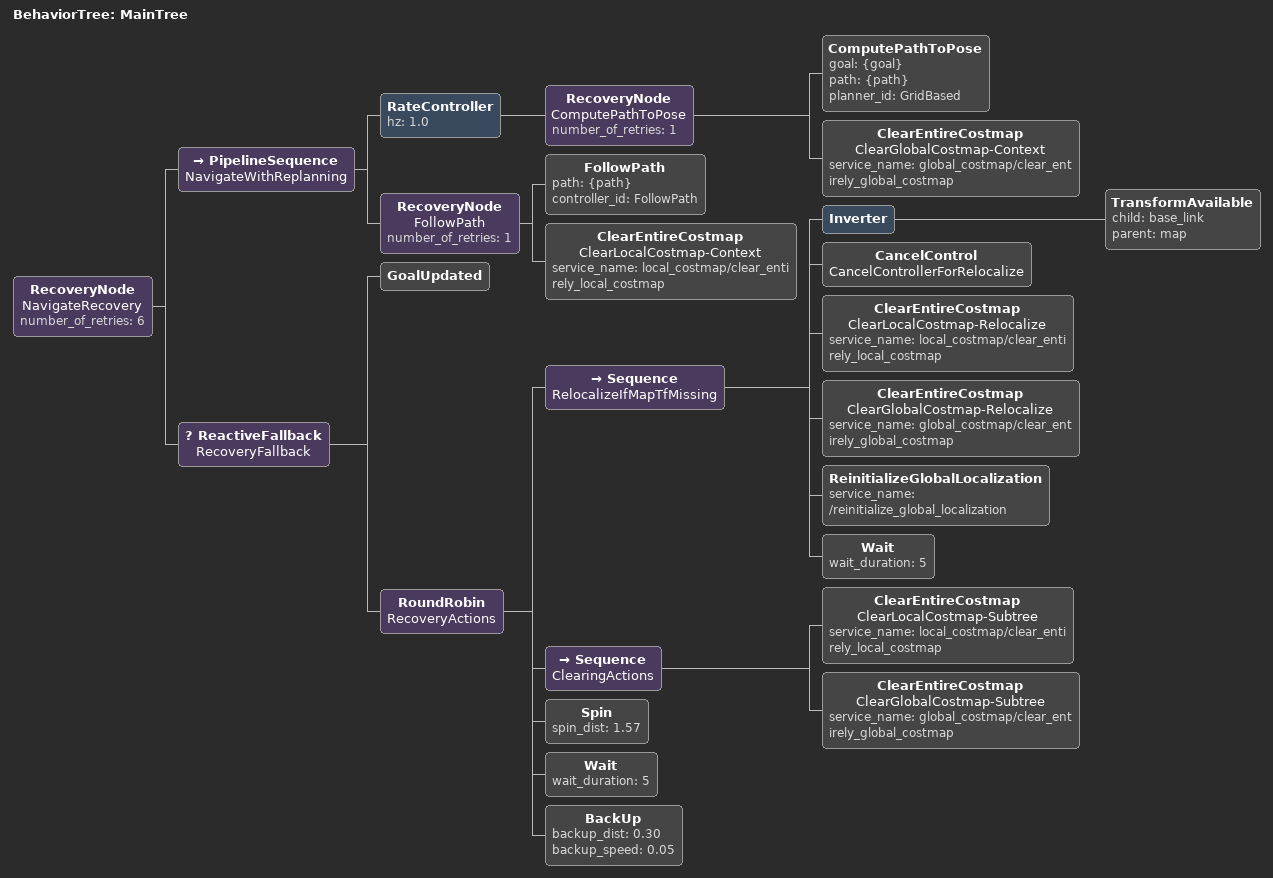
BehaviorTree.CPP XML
<?xml version="1.0" encoding="UTF-8"?>
<root BTCPP_format="4"
      main_tree_to_execute="MainTree">
  <BehaviorTree ID="MainTree">
    <RecoveryNode name="NavigateRecovery"
                  number_of_retries="6">
      <PipelineSequence name="NavigateWithReplanning">
        <RateController hz="1.0">
          <RecoveryNode name="ComputePathToPose"
                        number_of_retries="1">
            <ComputePathToPose goal="{goal}"
                               path="{path}"
                               planner_id="GridBased"/>
            <ClearEntireCostmap name="ClearGlobalCostmap-Context"
                                service_name="global_costmap/clear_entirely_global_costmap"/>
          </RecoveryNode>
        </RateController>
        <RecoveryNode name="FollowPath"
                      number_of_retries="1">
          <FollowPath path="{path}"
                      controller_id="FollowPath"/>
          <ClearEntireCostmap name="ClearLocalCostmap-Context"
                              service_name="local_costmap/clear_entirely_local_costmap"/>
        </RecoveryNode>
      </PipelineSequence>
      <ReactiveFallback name="RecoveryFallback">
        <GoalUpdated/>
        <RoundRobin name="RecoveryActions">
          <Sequence name="RelocalizeIfMapTfMissing">
            <Inverter>
              <TransformAvailable child="base_link"
                                  parent="map"/>
            </Inverter>
            <CancelControl name="CancelControllerForRelocalize"/>
            <ClearEntireCostmap name="ClearLocalCostmap-Relocalize"
                                service_name="local_costmap/clear_entirely_local_costmap"/>
            <ClearEntireCostmap name="ClearGlobalCostmap-Relocalize"
                                service_name="global_costmap/clear_entirely_global_costmap"/>
            <ReinitializeGlobalLocalization service_name="/reinitialize_global_localization"/>
            <Wait wait_duration="5"/>
          </Sequence>
          <Sequence name="ClearingActions">
            <ClearEntireCostmap name="ClearLocalCostmap-Subtree"
                                service_name="local_costmap/clear_entirely_local_costmap"/>
            <ClearEntireCostmap name="ClearGlobalCostmap-Subtree"
                                service_name="global_costmap/clear_entirely_global_costmap"/>
          </Sequence>
          <Spin spin_dist="1.57"/>
          <Wait wait_duration="5"/>
          <BackUp backup_dist="0.30"
                  backup_speed="0.05"/>
        </RoundRobin>
      </ReactiveFallback>
    </RecoveryNode>
  </BehaviorTree>

</root>
